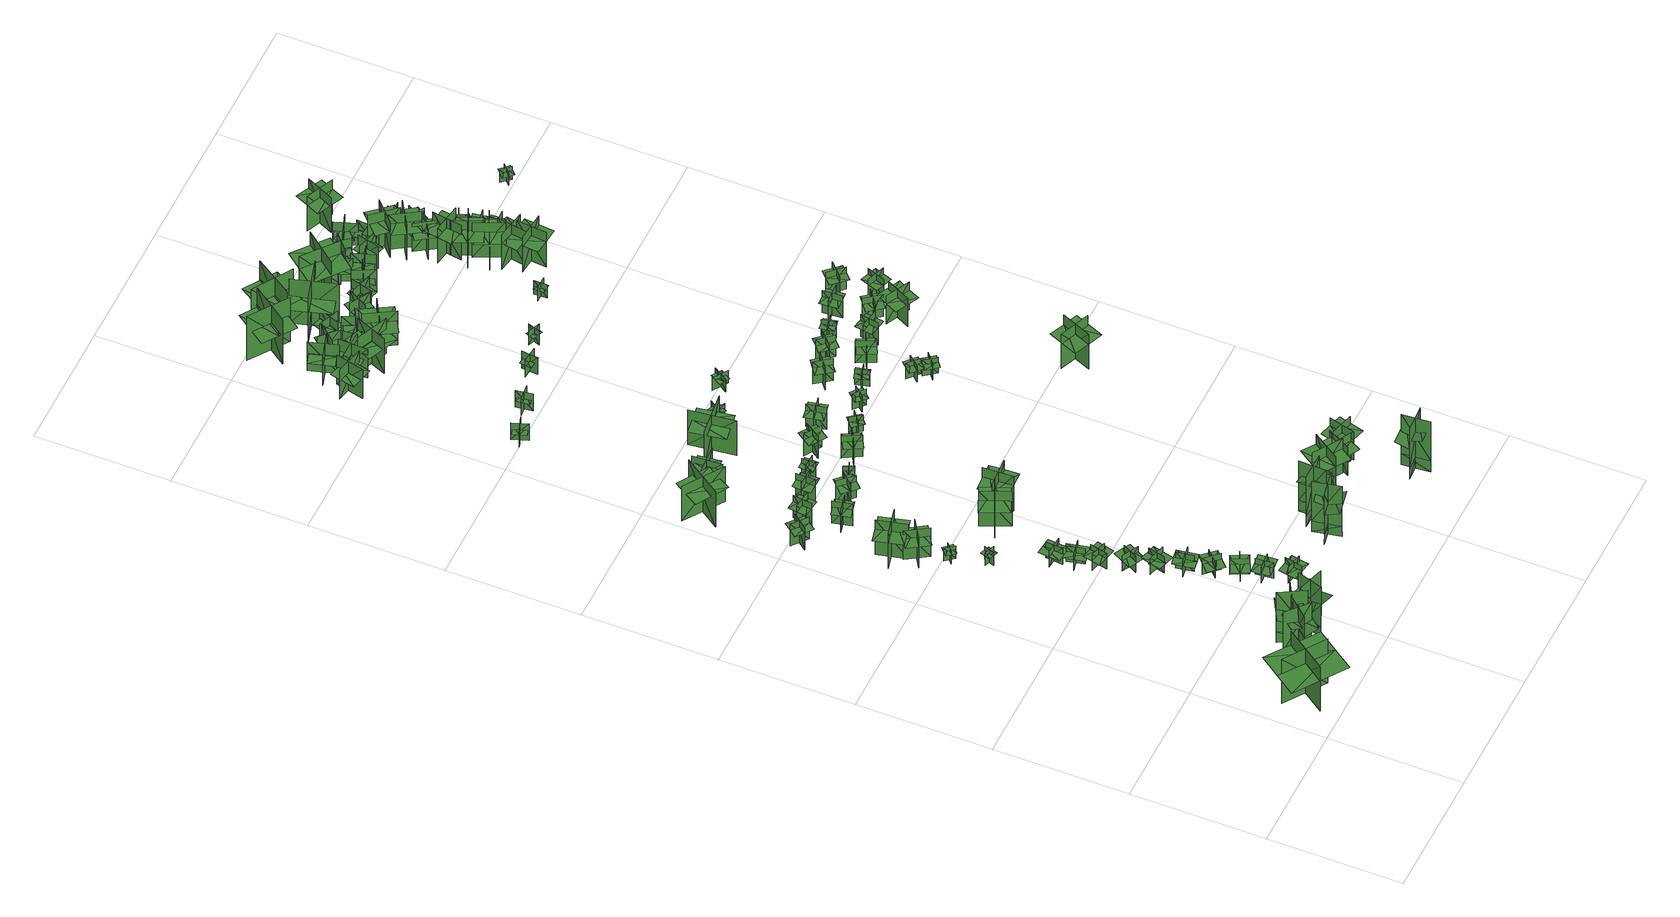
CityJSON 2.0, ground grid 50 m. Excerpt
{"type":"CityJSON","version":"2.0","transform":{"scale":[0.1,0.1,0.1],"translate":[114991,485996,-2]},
"CityObjects":{
"tree1":{"type":"SolitaryVegetationObject","geometry":[{"type":"MultiSurface","lod":"1","boundaries":[[[0,1,2]],[[0,2,3]],[[4,5,6]],[[4,6,7]],[[8,9,10]],[[8,10,11]],[[8,11,12]],[[8,12,13]]]}]},
"tree2":{"type":"SolitaryVegetationObject","geometry":[{"type":"MultiSurface","lod":"1","boundaries":[[[14,15,16]],[[14,16,17]],[[18,19,20]],[[18,20,21]],[[22,23,19]],[[22,19,18]],[[24,25,15]],[[24,15,14]],[[26,27,28]],[[26,28,29]],[[30,31,32]],[[30,32,33]]]}]},
"tree3":{"type":"SolitaryVegetationObject","geometry":[{"type":"MultiSurface","lod":"1","boundaries":[[[34,35,36]],[[34,36,37]],[[38,39,40]],[[38,40,41]],[[42,43,39]],[[42,39,38]],[[44,45,35]],[[44,35,34]],[[46,47,48]],[[46,48,49]],[[50,51,52]],[[50,52,53]]]}]},
"tree4":{"type":"SolitaryVegetationObject","geometry":[{"type":"MultiSurface","lod":"1","boundaries":[[[54,55,56]],[[54,56,57]],[[58,59,60]],[[58,60,61]],[[62,63,59]],[[62,59,58]],[[64,65,55]],[[64,55,54]],[[66,67,68]],[[66,68,69]],[[70,71,72]],[[70,72,73]]]}]},
"tree5":{"type":"SolitaryVegetationObject","geometry":[{"type":"MultiSurface","lod":"1","boundaries":[[[74,75,76]],[[74,76,77]],[[78,79,80]],[[78,80,81]],[[82,83,84]],[[82,84,85]],[[82,85,86]],[[82,86,87]]]}]},
"tree6":{"type":"SolitaryVegetationObject","geometry":[{"type":"MultiSurface","lod":"1","boundaries":[[[88,89,90]],[[88,90,91]],[[92,93,94]],[[92,94,95]],[[96,97,98]],[[96,98,99]],[[96,99,100]],[[96,100,101]]]}]},
"tree7":{"type":"SolitaryVegetationObject","geometry":[{"type":"MultiSurface","lod":"1","boundaries":[[[102,103,104]],[[102,104,105]],[[106,107,108]],[[106,108,109]],[[110,111,112]],[[110,112,113]],[[110,113,114]],[[110,114,115]]]}]},
"tree8":{"type":"SolitaryVegetationObject","geometry":[{"type":"MultiSurface","lod":"1","boundaries":[[[116,117,118]],[[116,118,119]],[[120,121,122]],[[120,122,123]],[[124,125,126]],[[124,126,127]],[[124,127,128]],[[124,128,129]]]}]},
"tree9":{"type":"SolitaryVegetationObject","geometry":[{"type":"MultiSurface","lod":"1","boundaries":[[[130,131,132]],[[130,132,133]],[[134,135,136]],[[134,136,137]],[[138,139,140]],[[138,140,141]],[[138,141,142]],[[138,142,143]]]}]},
"tree10":{"type":"SolitaryVegetationObject","geometry":[{"type":"MultiSurface","lod":"1","boundaries":[[[144,145,146]],[[144,146,147]],[[148,149,150]],[[148,150,151]],[[152,153,154]],[[152,154,155]],[[152,155,156]],[[152,156,157]]]}]},
"tree11":{"type":"SolitaryVegetationObject","geometry":[{"type":"MultiSurface","lod":"1","boundaries":[[[158,159,160]],[[158,160,161]],[[162,163,164]],[[162,164,165]],[[166,167,168]],[[166,168,169]],[[166,169,170]],[[166,170,171]]]}]},
"tree12":{"type":"SolitaryVegetationObject","geometry":[{"type":"MultiSurface","lod":"1","boundaries":[[[172,173,174]],[[172,174,175]],[[176,177,178]],[[176,178,179]],[[180,181,182]],[[180,182,183]],[[180,183,184]],[[180,184,185]]]}]},
"tree13":{"type":"SolitaryVegetationObject","geometry":[{"type":"MultiSurface","lod":"1","boundaries":[[[186,187,188]],[[186,188,189]],[[190,191,192]],[[190,192,193]],[[194,195,196]],[[194,196,197]],[[194,197,198]],[[194,198,199]]]}]},
"tree14":{"type":"SolitaryVegetationObject","geometry":[{"type":"MultiSurface","lod":"1","boundaries":[[[200,201,202]],[[200,202,203]],[[204,205,206]],[[204,206,207]],[[208,209,210]],[[208,210,211]],[[208,211,212]],[[208,212,213]]]}]},
"tree15":{"type":"SolitaryVegetationObject","geometry":[{"type":"MultiSurface","lod":"1","boundaries":[[[214,215,216]],[[214,216,217]],[[218,219,220]],[[218,220,221]],[[222,223,224]],[[222,224,225]],[[222,225,226]],[[222,226,227]]]}]},
"tree16":{"type":"SolitaryVegetationObject","geometry":[{"type":"MultiSurface","lod":"1","boundaries":[[[228,229,230]],[[228,230,231]],[[232,233,234]],[[232,234,235]],[[236,237,238]],[[236,238,239]],[[236,239,240]],[[236,240,241]]]}]},
"tree17":{"type":"SolitaryVegetationObject","geometry":[{"type":"MultiSurface","lod":"1","boundaries":[[[242,243,244]],[[242,244,245]],[[246,247,248]],[[246,248,249]],[[250,251,252]],[[250,252,253]],[[250,253,254]],[[250,254,255]]]}]},
"tree18":{"type":"SolitaryVegetationObject","geometry":[{"type":"MultiSurface","lod":"1","boundaries":[[[256,257,258]],[[256,258,259]],[[260,261,262]],[[260,262,263]],[[264,265,266]],[[264,266,267]],[[264,267,268]],[[264,268,269]]]}]},
"tree19":{"type":"SolitaryVegetationObject","geometry":[{"type":"MultiSurface","lod":"1","boundaries":[[[270,271,272]],[[270,272,273]],[[274,275,276]],[[274,276,277]],[[278,279,280]],[[278,280,281]],[[278,281,282]],[[278,282,283]]]}]},
"tree20":{"type":"SolitaryVegetationObject","geometry":[{"type":"MultiSurface","lod":"1","boundaries":[[[284,285,286]],[[284,286,287]],[[288,289,290]],[[288,290,291]],[[292,293,294]],[[292,294,295]],[[292,295,296]],[[292,296,297]]]}]},
"tree21":{"type":"SolitaryVegetationObject","geometry":[{"type":"MultiSurface","lod":"1","boundaries":[[[298,299,300]],[[298,300,301]],[[302,303,304]],[[302,304,305]],[[306,307,308]],[[306,308,309]],[[306,309,310]],[[306,310,311]]]}]},
"tree22":{"type":"SolitaryVegetationObject","geometry":[{"type":"MultiSurface","lod":"1","boundaries":[[[312,313,314]],[[312,314,315]],[[316,317,318]],[[316,318,319]],[[320,321,322]],[[320,322,323]],[[320,323,324]],[[320,324,325]]]}]},
"tree23":{"type":"SolitaryVegetationObject","geometry":[{"type":"MultiSurface","lod":"1","boundaries":[[[326,327,328]],[[326,328,329]],[[330,331,332]],[[330,332,333]],[[334,335,336]],[[334,336,337]],[[334,337,338]],[[334,338,339]]]}]},
"tree24":{"type":"SolitaryVegetationObject","geometry":[{"type":"MultiSurface","lod":"1","boundaries":[[[340,341,342]],[[340,342,343]],[[344,345,346]],[[344,346,347]],[[348,349,350]],[[348,350,351]],[[348,351,352]],[[348,352,353]]]}]},
"tree25":{"type":"SolitaryVegetationObject","geometry":[{"type":"MultiSurface","lod":"1","boundaries":[[[354,355,356]],[[354,356,357]],[[358,359,360]],[[358,360,361]],[[362,363,364]],[[362,364,365]],[[362,365,366]],[[362,366,367]]]}]},
"tree26":{"type":"SolitaryVegetationObject","geometry":[{"type":"MultiSurface","lod":"1","boundaries":[[[368,369,370]],[[368,370,371]],[[372,373,374]],[[372,374,375]],[[376,377,378]],[[376,378,379]],[[376,379,380]],[[376,380,381]]]}]},
"tree27":{"type":"SolitaryVegetationObject","geometry":[{"type":"MultiSurface","lod":"1","boundaries":[[[382,383,384]],[[382,384,385]],[[386,387,388]],[[386,388,389]],[[390,391,392]],[[390,392,393]],[[390,393,394]],[[390,394,395]]]}]},
"tree28":{"type":"SolitaryVegetationObject","geometry":[{"type":"MultiSurface","lod":"1","boundaries":[[[396,397,398]],[[396,398,399]],[[400,401,402]],[[400,402,403]],[[404,405,401]],[[404,401,400]],[[406,407,397]],[[406,397,396]],[[408,409,410]],[[408,410,411]],[[412,413,414]],[[412,414,415]]]}]},
"tree29":{"type":"SolitaryVegetationObject","geometry":[{"type":"MultiSurface","lod":"1","boundaries":[[[416,417,418]],[[416,418,419]],[[420,421,422]],[[420,422,423]],[[424,425,426]],[[424,426,427]],[[424,427,428]],[[424,428,429]]]}]},
"tree30":{"type":"SolitaryVegetationObject","geometry":[{"type":"MultiSurface","lod":"1","boundaries":[[[430,431,432]],[[430,432,433]],[[434,435,436]],[[434,436,437]],[[438,439,440]],[[438,440,441]],[[438,441,442]],[[438,442,443]]]}]},
"tree31":{"type":"SolitaryVegetationObject","geometry":[{"type":"MultiSurface","lod":"1","boundaries":[[[444,445,446]],[[444,446,447]],[[448,449,450]],[[448,450,451]],[[452,453,449]],[[452,449,448]],[[454,455,445]],[[454,445,444]],[[456,457,458]],[[456,458,459]],[[460,461,462]],[[460,462,463]]]}]},
"tree32":{"type":"SolitaryVegetationObject","geometry":[{"type":"MultiSurface","lod":"1","boundaries":[[[464,465,466]],[[464,466,467]],[[468,469,470]],[[468,470,471]],[[472,473,474]],[[472,474,475]],[[472,475,476]],[[472,476,477]]]}]},
"tree33":{"type":"SolitaryVegetationObject","geometry":[{"type":"MultiSurface","lod":"1","boundaries":[[[478,479,480]],[[478,480,481]],[[482,483,484]],[[482,484,485]],[[486,487,488]],[[486,488,489]],[[486,489,490]],[[486,490,491]]]}]},
"tree34":{"type":"SolitaryVegetationObject","geometry":[{"type":"MultiSurface","lod":"1","boundaries":[[[492,493,494]],[[492,494,495]],[[496,497,498]],[[496,498,499]],[[500,501,502]],[[500,502,503]],[[500,503,504]],[[500,504,505]]]}]},
"tree35":{"type":"SolitaryVegetationObject","geometry":[{"type":"MultiSurface","lod":"1","boundaries":[[[506,507,508]],[[506,508,509]],[[510,511,512]],[[510,512,513]],[[514,515,516]],[[514,516,517]],[[514,517,518]],[[514,518,519]]]}]},
"tree36":{"type":"SolitaryVegetationObject","geometry":[{"type":"MultiSurface","lod":"1","boundaries":[[[520,521,522]],[[520,522,523]],[[524,525,526]],[[524,526,527]],[[528,529,530]],[[528,530,531]],[[528,531,532]],[[528,532,533]]]}]},
"tree37":{"type":"SolitaryVegetationObject","geometry":[{"type":"MultiSurface","lod":"1","boundaries":[[[534,535,536]],[[534,536,537]],[[538,539,540]],[[538,540,541]],[[542,543,544]],[[542,544,545]],[[542,546,547]],[[542,547,543]]]}]},
"tree38":{"type":"SolitaryVegetationObject","geometry":[{"type":"MultiSurface","lod":"1","boundaries":[[[548,549,550]],[[548,550,551]],[[552,553,554]],[[552,554,555]],[[556,557,558]],[[556,558,559]],[[556,559,560]],[[556,560,561]]]}]},
"tree39":{"type":"SolitaryVegetationObject","geometry":[{"type":"MultiSurface","lod":"1","boundaries":[[[562,563,564]],[[562,564,565]],[[566,567,568]],[[566,568,569]],[[570,571,572]],[[570,572,573]],[[570,573,574]],[[570,574,575]]]}]},
"tree40":{"type":"SolitaryVegetationObject","geometry":[{"type":"MultiSurface","lod":"1","boundaries":[[[576,577,578]],[[576,578,579]],[[580,581,582]],[[580,582,583]],[[584,585,586]],[[584,586,587]],[[584,587,588]],[[584,588,589]]]}]},
"tree41":{"type":"SolitaryVegetationObject","geometry":[{"type":"MultiSurface","lod":"1","boundaries":[[[590,591,592]],[[590,592,593]],[[594,595,596]],[[594,596,597]],[[598,599,600]],[[598,600,601]],[[598,601,602]],[[598,602,603]]]}]},
"tree42":{"type":"SolitaryVegetationObject","geometry":[{"type":"MultiSurface","lod":"1","boundaries":[[[604,605,606]],[[604,606,607]],[[608,609,610]],[[608,610,611]],[[612,613,614]],[[612,614,615]],[[612,615,616]],[[612,616,617]]]}]},
"tree43":{"type":"SolitaryVegetationObject","geometry":[{"type":"MultiSurface","lod":"1","boundaries":[[[618,619,620]],[[618,620,621]],[[622,623,624]],[[622,624,625]],[[626,627,628]],[[626,628,629]],[[626,630,631]],[[626,631,627]]]}]},
"tree44":{"type":"SolitaryVegetationObject","geometry":[{"type":"MultiSurface","lod":"1","boundaries":[[[632,633,634]],[[632,634,635]],[[636,637,638]],[[636,638,639]],[[640,641,642]],[[640,642,643]],[[640,644,645]],[[640,645,641]]]}]},
"tree45":{"type":"SolitaryVegetationObject","geometry":[{"type":"MultiSurface","lod":"1","boundaries":[[[646,647,648]],[[646,648,649]],[[650,651,652]],[[650,652,653]],[[654,655,651]],[[654,651,650]],[[656,657,647]],[[656,647,646]],[[658,659,660]],[[658,660,661]],[[662,663,664]],[[662,664,665]]]}]},
"tree46":{"type":"SolitaryVegetationObject","geometry":[{"type":"MultiSurface","lod":"1","boundaries":[[[666,667,668]],[[666,668,669]],[[670,671,672]],[[670,672,673]],[[674,675,676]],[[674,676,677]],[[674,675,678]],[[674,678,679]]]}]},
"tree47":{"type":"SolitaryVegetationObject","geometry":[{"type":"MultiSurface","lod":"1","boundaries":[[[680,681,682]],[[680,682,683]],[[684,685,686]],[[684,686,687]],[[688,689,690]],[[688,690,691]],[[688,691,692]],[[688,692,693]]]}]},
"tree48":{"type":"SolitaryVegetationObject","geometry":[{"type":"MultiSurface","lod":"1","boundaries":[[[694,695,696]],[[694,696,697]],[[698,699,700]],[[698,700,701]],[[702,703,704]],[[702,704,705]],[[702,705,706]],[[702,706,707]]]}]},
"tree49":{"type":"SolitaryVegetationObject","geometry":[{"type":"MultiSurface","lod":"1","boundaries":[[[708,709,710]],[[708,710,711]],[[712,713,714]],[[712,714,715]],[[716,717,718]],[[716,718,719]],[[716,720,721]],[[716,721,717]]]}]},
"tree50":{"type":"SolitaryVegetationObject","geometry":[{"type":"MultiSurface","lod":"1","boundaries":[[[722,723,724]],[[722,724,725]],[[726,727,728]],[[726,728,729]],[[730,731,732]],[[730,732,733]],[[730,734,735]],[[730,735,731]]]}]},
"tree51":{"type":"SolitaryVegetationObject","geometry":[{"type":"MultiSurface","lod":"1","boundaries":[[[736,737,738]],[[736,738,739]],[[740,741,742]],[[740,742,743]],[[744,745,746]],[[744,746,747]],[[744,748,749]],[[744,749,745]]]}]},
"tree52":{"type":"SolitaryVegetationObject","geometry":[{"type":"MultiSurface","lod":"1","boundaries":[[[750,751,752]],[[750,752,753]],[[754,755,756]],[[754,756,757]],[[758,759,760]],[[758,760,761]],[[758,761,762]],[[758,762,763]]]}]},
"tree53":{"type":"SolitaryVegetationObject","geometry":[{"type":"MultiSurface","lod":"1","boundaries":[[[764,765,766]],[[764,766,767]],[[768,769,770]],[[768,770,771]],[[772,773,774]],[[772,774,775]],[[772,775,776]],[[772,776,777]]]}]},
"tree54":{"type":"SolitaryVegetationObject","geometry":[{"type":"MultiSurface","lod":"1","boundaries":[[[778,779,780]],[[778,780,781]],[[782,783,784]],[[782,784,785]],[[786,787,788]],[[786,788,789]],[[786,789,790]],[[786,790,791]]]}]},
"tree55":{"type":"SolitaryVegetationObject","geometry":[{"type":"MultiSurface","lod":"1","boundaries":[[[792,793,794]],[[792,794,795]],[[796,797,798]],[[796,798,799]],[[800,801,802]],[[800,802,803]],[[800,804,805]],[[800,805,801]]]}]},
"tree56":{"type":"SolitaryVegetationObject","geometry":[{"type":"MultiSurface","lod":"1","boundaries":[[[806,807,808]],[[806,808,809]],[[810,811,812]],[[810,812,813]],[[814,815,816]],[[814,816,817]],[[814,818,819]],[[814,819,815]]]}]},
"tree57":{"type":"SolitaryVegetationObject","geometry":[{"type":"MultiSurface","lod":"1","boundaries":[[[820,821,822]],[[820,822,823]],[[824,825,826]],[[824,826,827]],[[828,829,830]],[[828,830,831]],[[828,831,832]],[[828,832,833]]]}]},
"tree58":{"type":"SolitaryVegetationObject","geometry":[{"type":"MultiSurface","lod":"1","boundaries":[[[834,835,836]],[[834,836,837]],[[838,839,840]],[[838,840,841]],[[842,843,844]],[[842,844,845]],[[842,845,846]],[[842,846,847]]]}]},
"tree59":{"type":"SolitaryVegetationObject","geometry":[{"type":"MultiSurface","lod":"1","boundaries":[[[848,849,850]],[[848,850,851]],[[852,853,854]],[[852,854,855]],[[856,857,858]],[[856,858,859]],[[856,860,861]],[[856,861,857]]]}]},
"tree60":{"type":"SolitaryVegetationObject","geometry":[{"type":"MultiSurface","lod":"1","boundaries":[[[862,863,864]],[[862,864,865]],[[866,867,868]],[[866,868,869]],[[870,871,872]],[[870,872,873]],[[870,874,875]],[[870,875,871]]]}]},
"tree61":{"type":"SolitaryVegetationObject","geometry":[{"type":"MultiSurface","lod":"1","boundaries":[[[876,877,878]],[[876,878,879]],[[880,881,882]],[[880,882,883]],[[884,885,886]],[[884,886,887]],[[884,887,888]],[[884,888,889]]]}]},
"tree62":{"type":"SolitaryVegetationObject","geometry":[{"type":"MultiSurface","lod":"1","boundaries":[[[890,891,892]],[[890,892,893]],[[894,895,896]],[[894,896,897]],[[898,899,900]],[[898,900,901]],[[898,901,902]],[[898,902,903]]]}]},
"tree63":{"type":"SolitaryVegetationObject","geometry":[{"type":"MultiSurface","lod":"1","boundaries":[[[904,905,906]],[[904,906,907]],[[908,909,910]],[[908,910,911]],[[912,913,914]],[[912,914,915]],[[912,915,916]],[[912,916,917]]]}]},
"tree64":{"type":"SolitaryVegetationObject","geometry":[{"type":"MultiSurface","lod":"1","boundaries":[[[918,919,920]],[[918,920,921]],[[922,923,924]],[[922,924,925]],[[926,927,928]],[[926,928,929]],[[926,930,931]],[[926,931,927]]]}]},
"tree65":{"type":"SolitaryVegetationObject","geometry":[{"type":"MultiSurface","lod":"1","boundaries":[[[932,933,934]],[[932,934,935]],[[936,937,938]],[[936,938,939]],[[940,941,942]],[[940,942,943]],[[940,943,944]],[[940,944,945]]]}]},
"tree66":{"type":"SolitaryVegetationObject","geometry":[{"type":"MultiSurface","lod":"1","boundaries":[[[946,947,948]],[[946,948,949]],[[950,951,952]],[[950,952,953]],[[954,955,956]],[[954,956,957]],[[954,957,958]],[[954,958,959]]]}]},
"tree67":{"type":"SolitaryVegetationObject","geometry":[{"type":"MultiSurface","lod":"1","boundaries":[[[960,961,962]],[[960,962,963]],[[964,965,966]],[[964,966,967]],[[968,969,970]],[[968,970,971]],[[968,972,973]],[[968,973,969]]]}]},
"tree68":{"type":"SolitaryVegetationObject","geometry":[{"type":"MultiSurface","lod":"1","boundaries":[[[974,975,976]],[[974,976,977]],[[978,979,980]],[[978,980,981]],[[982,983,984]],[[982,984,985]],[[982,985,986]],[[982,986,987]]]}]},
"tree69":{"type":"SolitaryVegetationObject","geometry":[{"type":"MultiSurface","lod":"1","boundaries":[[[988,989,990]],[[988,990,991]],[[992,993,994]],[[992,994,995]],[[996,997,998]],[[996,998,999]],[[996,999,1000]],[[996,1000,1001]]]}]},
"tree70":{"type":"SolitaryVegetationObject","geometry":[{"type":"MultiSurface","lod":"1","boundaries":[[[1002,1003,1004]],[[1002,1004,1005]],[[1006,1007,1008]],[[1006,1008,1009]],[[1010,1011,1012]],[[1010,1012,1013]],[[1010,1013,1014]],[[1010,1014,1015]]]}]},
"tree71":{"type":"SolitaryVegetationObject","geometry":[{"type":"MultiSurface","lod":"1","boundaries":[[[1016,1017,1018]],[[1016,1018,1019]],[[1020,1021,1022]],[[1020,1022,1023]],[[1024,1025,1026]],[[1024,1026,1027]],[[1024,1027,1028]],[[1024,1028,1029]]]}]},
"tree72":{"type":"SolitaryVegetationObject","geometry":[{"type":"MultiSurface","lod":"1","boundaries":[[[1030,1031,1032]],[[1030,1032,1033]],[[1034,1035,1036]],[[1034,1036,1037]],[[1038,1039,1040]],[[1038,1040,1041]],[[1038,1042,1043]],[[1038,1043,1039]]]}]},
"tree73":{"type":"SolitaryVegetationObject","geometry":[{"type":"MultiSurface","lod":"1","boundaries":[[[1044,1045,1046]],[[1044,1046,1047]],[[1048,1049,1050]],[[1048,1050,1051]],[[1052,1053,1054]],[[1052,1054,1055]],[[1052,1056,1057]],[[1052,1057,1053]]]}]},
"tree74":{"type":"SolitaryVegetationObject","geometry":[{"type":"MultiSurface","lod":"1","boundaries":[[[1058,1059,1060]],[[1058,1060,1061]],[[1062,1063,1064]],[[1062,1064,1065]],[[1066,1067,1068]],[[1066,1068,1069]],[[1066,1069,1070]],[[1066,1070,1071]]]}]},
"tree75":{"type":"SolitaryVegetationObject","geometry":[{"type":"MultiSurface","lod":"1","boundaries":[[[1072,1073,1074]],[[1072,1074,1075]],[[1076,1077,1078]],[[1076,1078,1079]],[[1080,1081,1082]],[[1080,1082,1083]],[[1080,1084,1085]],[[1080,1085,1081]]]}]},
"tree76":{"type":"SolitaryVegetationObject","geometry":[{"type":"MultiSurface","lod":"1","boundaries":[[[1086,1087,1088]],[[1086,1088,1089]],[[1090,1091,1092]],[[1090,1092,1093]],[[1094,1095,1096]],[[1094,1096,1097]],[[1094,1097,1098]],[[1094,1098,1099]]]}]},
"tree77":{"type":"SolitaryVegetationObject","geometry":[{"type":"MultiSurface","lod":"1","boundaries":[[[1100,1101,1102]],[[1100,1102,1103]],[[1104,1105,1106]],[[1104,1106,1107]],[[1108,1109,1110]],[[1108,1110,1111]],[[1108,1111,1112]],[[1108,1112,1113]]]}]},
"tree78":{"type":"SolitaryVegetationObject","geometry":[{"type":"MultiSurface","lod":"1","boundaries":[[[1114,1115,1116]],[[1114,1116,1117]],[[1118,1119,1120]],[[1118,1120,1121]],[[1122,1123,1124]],[[1122,1124,1125]],[[1122,1125,1126]],[[1122,1126,1127]]]}]},
"tree79":{"type":"SolitaryVegetationObject","geometry":[{"type":"MultiSurface","lod":"1","boundaries":[[[1128,1129,1130]],[[1128,1130,1131]],[[1132,1133,1134]],[[1132,1134,1135]],[[1136,1137,1138]],[[1136,1138,1139]],[[1136,1140,1141]],[[1136,1141,1137]]]}]},
"tree80":{"type":"SolitaryVegetationObject","geometry":[{"type":"MultiSurface","lod":"1","boundaries":[[[1142,1143,1144]],[[1142,1144,1145]],[[1146,1147,1148]],[[1146,1148,1149]],[[1150,1151,1152]],[[1150,1152,1153]],[[1150,1154,1155]],[[1150,1155,1151]]]}]},
"tree81":{"type":"SolitaryVegetationObject","geometry":[{"type":"MultiSurface","lod":"1","boundaries":[[[1156,1157,1158]],[[1156,1158,1159]],[[1160,1161,1162]],[[1160,1162,1163]],[[1164,1165,1166]],[[1164,1166,1167]],[[1164,1167,1168]],[[1164,1168,1169]]]}]},
"tree82":{"type":"SolitaryVegetationObject","geometry":[{"type":"MultiSurface","lod":"1","boundaries":[[[1170,1171,1172]],[[1170,1172,1173]],[[1174,1175,1176]],[[1174,1176,1177]],[[1178,1179,1180]],[[1178,1180,1181]],[[1178,1181,1182]],[[1178,1182,1183]]]}]},
"tree83":{"type":"SolitaryVegetationObject","geometry":[{"type":"MultiSurface","lod":"1","boundaries":[[[1184,1185,1186]],[[1184,1186,1187]],[[1188,1189,1190]],[[1188,1190,1191]],[[1192,1193,1194]],[[1192,1194,1195]],[[1192,1196,1197]],[[1192,1197,1193]]]}]},
"tree84":{"type":"SolitaryVegetationObject","geometry":[{"type":"MultiSurface","lod":"1","boundaries":[[[1198,1199,1200]],[[1198,1200,1201]],[[1202,1203,1204]],[[1202,1204,1205]],[[1206,1207,1208]],[[1206,1208,1209]],[[1206,1210,1211]],[[1206,1211,1207]]]}]},
"tree85":{"type":"SolitaryVegetationObject","geometry":[{"type":"MultiSurface","lod":"1","boundaries":[[[1212,1213,1214]],[[1212,1214,1215]],[[1216,1217,1218]],[[1216,1218,1219]],[[1220,1221,1222]],[[1220,1222,1223]],[[1220,1223,1224]],[[1220,1224,1225]]]}]},
"tree86":{"type":"SolitaryVegetationObject","geometry":[{"type":"MultiSurface","lod":"1","boundaries":[[[1226,1227,1228]],[[1226,1228,1229]],[[1230,1231,1232]],[[1230,1232,1233]],[[1234,1235,1236]],[[1234,1236,1237]],[[1234,1237,1238]],[[1234,1238,1239]]]}]},
"tree87":{"type":"SolitaryVegetationObject","geometry":[{"type":"MultiSurface","lod":"1","boundaries":[[[1240,1241,1242]],[[1240,1242,1243]],[[1244,1245,1246]],[[1244,1246,1247]],[[1248,1249,1250]],[[1248,1250,1251]],[[1248,1251,1252]],[[1248,1252,1253]]]}]},
"tree88":{"type":"SolitaryVegetationObject","geometry":[{"type":"MultiSurface","lod":"1","boundaries":[[[1254,1255,1256]],[[1254,1256,1257]],[[1258,1259,1260]],[[1258,1260,1261]],[[1262,1263,1264]],[[1262,1264,1265]],[[1262,1265,1266]],[[1262,1266,1267]]]}]},
"tree89":{"type":"SolitaryVegetationObject","geometry":[{"type":"MultiSurface","lod":"1","boundaries":[[[1268,1269,1270]],[[1268,1270,1271]],[[1272,1273,1274]],[[1272,1274,1275]],[[1276,1277,1278]],[[1276,1278,1279]],[[1276,1279,1280]],[[1276,1280,1281]]]}]},
"tree90":{"type":"SolitaryVegetationObject","geometry":[{"type":"MultiSurface","lod":"1","boundaries":[[[1282,1283,1284]],[[1282,1284,1285]],[[1286,1287,1288]],[[1286,1288,1289]],[[1290,1291,1292]],[[1290,1292,1293]],[[1290,1293,1294]],[[1290,1294,1295]]]}]},
"tree91":{"type":"SolitaryVegetationObject","geometry":[{"type":"MultiSurface","lod":"1","boundaries":[[[1296,1297,1298]],[[1296,1298,1299]],[[1300,1301,1302]],[[1300,1302,1303]],[[1304,1305,1306]],[[1304,1306,1307]],[[1304,1307,1308]],[[1304,1308,1309]]]}]},
"tree92":{"type":"SolitaryVegetationObject","geometry":[{"type":"MultiSurface","lod":"1","boundaries":[[[1310,1311,1312]],[[1310,1312,1313]],[[1314,1315,1316]],[[1314,1316,1317]],[[1318,1319,1320]],[[1318,1320,1321]],[[1318,1321,1322]],[[1318,1322,1323]]]}]},
"tree93":{"type":"SolitaryVegetationObject","geometry":[{"type":"MultiSurface","lod":"1","boundaries":[[[1324,1325,1326]],[[1324,1326,1327]],[[1328,1329,1330]],[[1328,1330,1331]],[[1332,1333,1334]],[[1332,1334,1335]],[[1332,1335,1336]],[[1332,1336,1337]]]}]},
"tree94":{"type":"SolitaryVegetationObject","geometry":[{"type":"MultiSurface","lod":"1","boundaries":[[[1338,1339,1340]],[[1338,1340,1341]],[[1342,1343,1344]],[[1342,1344,1345]],[[1346,1347,1348]],[[1346,1348,1349]],[[1346,1349,1350]],[[1346,1350,1351]]]}]},
"tree95":{"type":"SolitaryVegetationObject","geometry":[{"type":"MultiSurface","lod":"1","boundaries":[[[1352,1353,1354]],[[1352,1354,1355]],[[1356,1357,1358]],[[1356,1358,1359]],[[1360,1361,1362]],[[1360,1362,1363]],[[1360,1363,1364]],[[1360,1364,1365]]]}]},
"tree96":{"type":"SolitaryVegetationObject","geometry":[{"type":"MultiSurface","lod":"1","boundaries":[[[1366,1367,1368]],[[1366,1368,1369]],[[1370,1371,1372]],[[1370,1372,1373]],[[1374,1375,1376]],[[1374,1376,1377]],[[1374,1377,1378]],[[1374,1378,1379]]]}]},
"tree97":{"type":"SolitaryVegetationObject","geometry":[{"type":"MultiSurface","lod":"1","boundaries":[[[1380,1381,1382]],[[1380,1382,1383]],[[1384,1385,1386]],[[1384,1386,1387]],[[1388,1389,1390]],[[1388,1390,1391]],[[1388,1391,1392]],[[1388,1392,1393]]]}]},
"tree98":{"type":"SolitaryVegetationObject","geometry":[{"type":"MultiSurface","lod":"1","boundaries":[[[1394,1395,1396]],[[1394,1396,1397]],[[1398,1399,1400]],[[1398,1400,1401]],[[1402,1403,1404]],[[1402,1404,1405]],[[1402,1405,1406]],[[1402,1406,1407]]]}]},
"tree99":{"type":"SolitaryVegetationObject","geometry":[{"type":"MultiSurface","lod":"1","boundaries":[[[1408,1409,1410]],[[1408,1410,1411]],[[1412,1413,1414]],[[1412,1414,1415]],[[1416,1417,1418]],[[1416,1418,1419]],[[1416,1419,1420]],[[1416,1420,1421]]]}]},
"tree100":{"type":"SolitaryVegetationObject","geometry":[{"type":"MultiSurface","lod":"1","boundaries":[[[1422,1423,1424]],[[1422,1424,1425]],[[1426,1427,1428]],[[1426,1428,1429]],[[1430,1431,1432]],[[1430,1432,1433]],[[1430,1433,1434]],[[1430,1434,1435]]]}]},
"tree101":{"type":"SolitaryVegetationObject","geometry":[{"type":"MultiSurface","lod":"1","boundaries":[[[1436,1437,1438]],[[1436,1438,1439]],[[1440,1441,1442]],[[1440,1442,1443]],[[1444,1445,1446]],[[1444,1446,1447]],[[1444,1447,1448]],[[1444,1448,1449]]]}]}
},
"vertices":[
[209,223,12],[209,223,229],[101,70,229],[101,70,12],[228,98,12],[228,98,229],[81,202,229],[81,202,12],[251,82,159],[305,159,159],[121,288,159],[67,211,159],[13,134,159],[197,5,159],
[330,276,65],[261,198,65],[260,199,260],[328,277,260],[251,271,65],[329,203,65],[330,203,260],[252,272,260],[252,272,14],[330,203,14],[328,277,14],[260,199,14],[329,276,160],[260,199,160],[300,164,179],[368,241,179],[270,209,191],[321,268,191],[291,294,201],[240,235,201],
[301,260,65],[391,311,65],[392,310,259],[302,259,259],[376,239,65],[325,329,65],[325,329,259],[376,238,259],[376,238,13],[325,329,13],[302,259,13],[392,310,13],[302,259,160],[392,310,160],[366,356,179],[276,305,179],[379,303,190],[312,264,190],[332,230,201],[399,269,201],
[472,231,66],[373,262,66],[373,264,261],[472,233,261],[436,301,67],[405,202,67],[406,202,261],[437,300,261],[437,300,15],[406,202,15],[472,233,15],[373,264,15],[472,232,161],[373,263,161],[357,213,180],[456,182,180],[387,259,192],[461,236,192],[473,274,203],[398,297,203],
[178,1608,8],[151,1717,8],[151,1717,178],[178,1608,178],[220,1678,8],[111,1651,8],[111,1651,178],[220,1678,178],[220,1678,134],[207,1731,134],[98,1704,134],[111,1651,134],[124,1599,134],[233,1625,134],
[215,1542,11],[166,1620,11],[166,1620,151],[215,1542,151],[230,1608,11],[152,1559,11],[152,1559,151],[230,1608,151],[230,1608,114],[206,1645,114],[128,1596,114],[152,1559,114],[175,1521,114],[253,1570,114],
[239,1462,13],[212,1493,13],[212,1493,75],[239,1462,75],[241,1492,13],[210,1465,13],[210,1465,75],[241,1492,75],[241,1492,59],[227,1507,59],[197,1479,59],[210,1465,59],[223,1450,59],[254,1478,59],
[289,1346,12],[250,1359,12],[250,1359,74],[289,1346,74],[276,1373,12],[262,1334,12],[262,1334,74],[276,1373,74],[276,1373,58],[257,1379,58],[244,1341,58],[262,1334,58],[281,1328,58],[294,1366,58],
[72,1939,11],[116,1995,11],[116,1995,119],[72,1939,119],[124,1945,11],[68,1990,11],[68,1990,119],[124,1945,119],[124,1945,91],[145,1972,91],[89,2017,91],[68,1990,91],[46,1963,91],[102,1918,91],
[413,1094,15],[413,1094,92],[348,1079,92],[348,1079,15],[389,1056,15],[389,1056,92],[374,1119,92],[374,1119,15],[391,1046,67],[423,1054,67],[405,1132,67],[373,1124,67],[340,1117,67],[358,1039,67],
[328,1160,16],[328,1160,93],[394,1154,93],[394,1154,16],[363,1188,16],[363,1188,93],[357,1124,93],[357,1124,16],[364,1198,68],[330,1201,68],[323,1121,68],[357,1118,68],[390,1115,68],[397,1195,68],
[413,1046,16],[413,1046,93],[397,981,93],[397,981,16],[436,1007,16],[436,1007,93],[373,1022,93],[373,1022,16],[445,1005,68],[453,1038,68],[375,1056,68],[367,1024,68],[359,991,68],[437,973,68],
[411,930,14],[411,930,92],[470,898,92],[470,898,14],[455,942,14],[455,942,92],[424,886,92],[424,886,14],[460,951,67],[430,967,67],[392,897,67],[421,881,67],[451,865,67],[489,935,67],
[500,821,15],[500,821,93],[435,839,93],[435,839,15],[460,799,15],[460,799,93],[477,862,93],[477,862,15],[457,790,68],[490,781,68],[511,859,68],[478,867,68],[446,876,68],[425,799,68],
[533,746,15],[533,746,93],[468,735,93],[468,735,15],[507,710,15],[507,710,93],[496,773,93],[496,773,15],[508,700,67],[541,706,67],[528,785,67],[495,779,67],[462,773,67],[476,694,67],
[551,631,16],[551,631,93],[505,679,93],[505,679,16],[506,633,16],[506,633,93],[552,677,93],[552,677,16],[498,626,68],[521,602,68],[580,657,68],[557,681,68],[534,705,68],[475,650,68],
[571,536,14],[571,536,92],[542,596,92],[542,596,14],[529,551,14],[529,551,92],[587,579,92],[587,579,14],[520,547,67],[534,517,67],[606,552,67],[592,582,67],[577,612,67],[505,577,67],
[579,520,14],[579,520,91],[586,454,91],[586,454,14],[614,491,14],[614,491,91],[550,484,91],[550,484,14],[624,492,66],[620,526,66],[540,517,66],[544,484,66],[548,450,66],[627,459,66],
[610,363,16],[610,363,93],[621,429,93],[621,429,16],[585,401,16],[585,401,93],[648,389,93],[648,389,16],[575,402,68],[569,369,68],[648,355,68],[654,388,68],[660,421,68],[581,435,68],
[218,1905,14],[234,1835,14],[234,1835,122],[218,1905,122],[191,1860,14],[261,1876,14],[261,1876,122],[191,1860,122],[191,1860,94],[198,1827,94],[268,1843,94],[261,1876,94],[253,1910,94],[183,1894,94],
[182,1962,12],[190,2033,12],[190,2033,120],[182,1962,120],[223,1994,12],[151,2003,12],[151,2003,120],[223,1994,120],[223,1994,92],[227,2028,92],[156,2037,92],[151,2003,92],[147,1969,92],[218,1960,92],
[24,2366,12],[165,2270,12],[165,2270,183],[24,2366,183],[46,2253,12],[46,2253,183],[142,2394,183],[142,2394,12],[36,2357,138],[6,2308,138],[120,2238,138],[150,2287,138],[179,2335,138],[66,2405,138],
[449,1348,14],[404,1451,14],[404,1451,184],[449,1348,184],[479,1425,14],[376,1380,14],[376,1380,184],[479,1425,184],[479,1425,140],[457,1474,140],[354,1430,140],[376,1380,140],[397,1330,140],[500,1375,140],
[284,2066,13],[284,1994,13],[284,1994,122],[284,2066,122],[247,2029,13],[319,2028,13],[319,2028,122],[247,2029,122],[247,2029,93],[247,1994,93],[319,1994,93],[319,2028,93],[319,2063,93],[248,2063,93],
[307,1929,14],[357,1878,14],[357,1878,122],[307,1929,122],[307,1876,14],[358,1927,14],[358,1927,122],[307,1876,122],[307,1876,94],[331,1852,94],[382,1903,94],[358,1927,94],[333,1951,94],[282,1901,94],
[212,2413,16],[219,2304,16],[219,2304,125],[212,2413,125],[164,2358,16],[164,2358,125],[273,2365,125],[273,2365,16],[212,2403,96],[176,2400,96],[185,2315,96],[221,2319,96],[257,2323,96],[248,2407,96],
[510,1486,12],[516,1373,12],[516,1373,182],[510,1486,182],[455,1424,12],[568,1430,12],[568,1430,182],[455,1424,182],[455,1424,138],[458,1370,138],[571,1376,138],[568,1430,138],[565,1485,138],[452,1478,138],
[895,381,67],[794,361,67],[793,363,261],[895,382,261],[831,425,67],[850,323,67],[851,323,261],[831,425,261],[831,425,15],[851,323,15],[895,382,15],[793,363,15],[895,382,162],[793,362,162],[804,310,180],[905,330,180],[807,365,192],[883,380,192],[876,419,203],[800,403,203],
[404,2059,15],[353,2060,15],[353,2060,93],[404,2059,93],[378,2086,15],[378,2035,15],[378,2035,93],[378,2086,93],[378,2086,72],[354,2086,72],[353,2035,72],[378,2035,72],[402,2034,72],[403,2086,72],
[412,1951,14],[428,1914,14],[428,1914,76],[412,1951,76],[401,1924,14],[439,1940,14],[439,1940,76],[401,1924,76],[401,1924,60],[409,1905,60],[447,1922,60],[439,1940,60],[431,1958,60],[393,1942,60],
[901,503,66],[898,400,66],[896,400,261],[899,503,261],[844,450,66],[947,447,66],[947,448,261],[844,450,261],[844,450,15],[947,448,15],[899,503,15],[896,400,15],[899,503,161],[897,400,161],[950,398,180],[952,502,180],[897,414,192],[899,492,192],[859,492,202],[858,415,202],
[130,3038,13],[151,2980,13],[151,2980,94],[130,3038,94],[111,2998,13],[169,3019,13],[169,3019,94],[111,2998,94],[118,3000,64],[126,2976,64],[167,2991,64],[159,3015,64],[150,3039,64],[109,3024,64],
[348,2488,14],[369,2318,14],[369,2318,185],[348,2488,185],[278,2397,14],[278,2397,185],[447,2417,185],[447,2417,14],[350,2473,140],[294,2464,140],[315,2332,140],[371,2341,140],[427,2350,140],[406,2482,140],
[502,1996,12],[536,1933,12],[536,1933,120],[502,1996,120],[488,1945,12],[550,1980,12],[550,1980,120],[488,1945,120],[488,1945,92],[504,1915,92],[567,1950,92],[550,1980,92],[534,2010,92],[471,1976,92],
[467,2064,14],[506,2124,14],[506,2124,122],[467,2064,122],[518,2075,14],[458,2114,14],[458,2114,122],[518,2075,122],[518,2075,94],[537,2104,94],[477,2143,94],[458,2114,94],[439,2085,94],[499,2046,94],
[278,3022,14],[269,3083,14],[269,3083,96],[278,3022,96],[304,3057,14],[243,3049,14],[243,3049,96],[304,3057,96],[297,3056,65],[294,3081,65],[251,3075,65],[254,3050,65],[258,3025,65],[301,3031,65],
[127,3671,11],[102,3566,11],[102,3566,152],[127,3671,152],[69,3635,11],[69,3635,152],[175,3611,152],[175,3611,11],[129,3664,98],[108,3572,98],[151,3562,98],[172,3654,98],[85,3674,98],[64,3582,98],
[1017,506,12],[1118,439,12],[1118,439,181],[1017,506,181],[1032,427,12],[1099,528,12],[1099,528,181],[1032,427,181],[1032,427,134],[1083,393,134],[1150,494,134],[1099,528,134],[1049,562,134],[981,460,134],
[465,2462,13],[516,2428,13],[516,2428,75],[465,2462,75],[473,2421,13],[473,2421,75],[508,2473,75],[508,2473,13],[469,2459,59],[458,2441,59],[500,2416,59],[511,2434,59],[521,2452,59],[480,2477,59],
[648,2014,14],[608,1982,14],[608,1982,92],[648,2014,92],[611,2018,14],[642,1978,14],[642,1978,92],[611,2018,92],[611,2018,71],[591,2002,71],[623,1962,71],[642,1978,71],[662,1993,71],[630,2033,71],
[596,2091,16],[582,2162,16],[582,2162,124],[596,2091,124],[625,2135,16],[555,2121,16],[555,2121,124],[625,2135,124],[625,2135,96],[618,2169,96],[548,2155,96],[555,2121,96],[561,2087,96],[632,2101,96],
[1113,418,13],[1160,505,13],[1160,505,151],[1113,418,151],[1177,436,13],[1089,483,13],[1089,483,151],[1177,436,151],[1177,436,113],[1200,480,113],[1113,527,113],[1089,483,113],[1065,440,113],[1153,392,113],
[172,3682,11],[142,3786,11],[142,3786,152],[172,3682,152],[205,3742,11],[205,3742,152],[101,3712,152],[101,3712,11],[166,3688,98],[140,3779,98],[98,3766,98],[124,3676,98],[210,3701,98],[184,3791,98],
[242,3648,12],[134,3651,12],[134,3651,152],[242,3648,152],[195,3697,12],[195,3697,152],[192,3588,152],[192,3588,12],[235,3643,98],[141,3646,98],[139,3602,98],[234,3599,98],[237,3689,98],[142,3692,98],
[1183,224,63],[1286,232,63],[1286,231,258],[1183,223,258],[1242,173,64],[1234,276,64],[1233,276,258],[1241,173,258],[1241,173,12],[1233,276,12],[1183,223,12],[1286,231,12],[1183,223,158],[1286,231,158],[1282,284,177],[1179,276,177],[1272,230,189],[1195,224,189],[1198,184,200],[1275,191,200],
[200,3627,12],[318,3576,12],[318,3576,184],[200,3627,184],[232,3545,12],[283,3664,12],[283,3664,184],[232,3545,184],[198,3623,126],[317,3572,126],[342,3631,126],[224,3683,126],[296,3524,126],[177,3575,126],
[1244,467,15],[1148,493,15],[1148,493,153],[1244,467,153],[1211,525,15],[1185,429,15],[1185,429,153],[1211,525,153],[1211,525,115],[1163,538,115],[1137,442,115],[1185,429,115],[1233,415,115],[1259,512,115],
[755,2017,13],[717,2051,13],[717,2051,90],[755,2017,90],[753,2055,13],[719,2016,13],[719,2016,90],[753,2055,90],[753,2055,70],[735,2071,70],[701,2033,70],[719,2016,70],[737,2000,70],[771,2038,70],
[202,3776,12],[265,3719,12],[265,3719,121],[202,3776,121],[206,3723,12],[206,3723,121],[262,3786,121],[262,3786,12],[209,3774,79],[263,3726,79],[286,3751,79],[231,3800,79],[185,3748,79],[240,3699,79],
[302,3678,13],[219,3666,13],[219,3666,122],[302,3678,122],[260,3709,13],[260,3709,122],[271,3626,122],[271,3626,13],[297,3674,80],[225,3664,80],[229,3630,80],[302,3640,80],[293,3709,80],[220,3699,80],
[138,3873,8],[235,4010,8],[235,4010,226],[138,3873,226],[241,3892,8],[241,3892,226],[104,3989,226],[104,3989,8],[138,3886,142],[224,4006,142],[168,4045,142],[83,3926,142],[196,3845,142],[281,3964,142],
[469,3102,14],[408,3108,14],[408,3108,96],[469,3102,96],[441,3136,14],[435,3075,14],[435,3075,96],[441,3136,96],[441,3129,65],[415,3131,65],[411,3088,65],[436,3086,65],[461,3083,65],[466,3126,65],
[615,2469,15],[649,2521,15],[649,2521,78],[615,2469,78],[656,2478,15],[656,2478,78],[604,2512,78],[604,2512,15],[618,2473,61],[636,2463,61],[661,2504,61],[643,2515,61],[626,2526,61],[600,2484,61],
[308,3661,12],[369,3556,12],[369,3556,181],[308,3661,181],[287,3583,12],[392,3644,12],[392,3644,181],[287,3583,181],[287,3583,134],[317,3530,134],[422,3591,134],[392,3644,134],[361,3697,134],[256,3636,134],
[290,3740,12],[320,3819,12],[320,3819,121],[290,3740,121],[338,3762,12],[338,3762,121],[259,3792,121],[259,3792,12],[289,3746,79],[315,3815,79],[283,3827,79],[257,3758,79],[322,3734,79],[348,3803,79],
[356,3664,13],[318,3739,13],[318,3739,122],[356,3664,122],[372,3714,13],[372,3714,122],[297,3676,122],[297,3676,13],[351,3667,80],[317,3732,80],[287,3717,80],[320,3651,80],[382,3683,80],[349,3748,80],
[813,2163,11],[770,2220,11],[770,2220,119],[813,2163,119],[820,2215,11],[763,2171,11],[763,2171,119],[820,2215,119],[820,2215,91],[799,2242,91],[742,2199,91],[763,2171,91],[784,2144,91],[841,2188,91],
[856,2072,12],[807,2058,12],[807,2058,89],[856,2072,89],[823,2090,12],[837,2041,12],[837,2041,89],[823,2090,89],[823,2090,69],[799,2083,69],[814,2034,69],[837,2041,69],[861,2048,69],[847,2097,69],
[258,3910,10],[349,4052,10],[349,4052,228],[258,3910,228],[361,3934,10],[361,3934,228],[219,4025,228],[219,4025,10],[258,3923,144],[338,4047,144],[280,4084,144],[201,3960,144],[318,3885,144],[397,4009,144],
[316,3929,8],[362,3767,8],[362,3767,226],[316,3929,226],[265,3837,8],[265,3837,226],[427,3883,226],[427,3883,8],[325,3921,143],[366,3779,143],[432,3798,143],[391,3940,143],[257,3901,143],[298,3760,143],
[954,1907,15],[913,1944,15],[913,1944,92],[954,1907,92],[953,1944,15],[916,1903,15],[916,1903,92],[953,1944,92],[953,1944,71],[932,1963,71],[895,1922,71],[916,1903,71],[936,1884,71],[973,1926,71],
[545,3156,14],[591,3139,14],[591,3139,80],[545,3156,80],[560,3124,14],[577,3170,14],[577,3170,80],[560,3124,80],[562,3130,55],[581,3122,55],[593,3155,55],[574,3162,55],[555,3169,55],[543,3137,55],
[948,1860,13],[991,1895,13],[991,1895,90],[948,1860,90],[984,1856,13],[950,1899,13],[950,1899,90],[984,1856,90],[984,1856,69],[1006,1873,69],[972,1916,69],[950,1899,69],[928,1882,69],[962,1839,69],
[383,3738,13],[456,3696,13],[456,3696,122],[383,3738,122],[397,3687,13],[397,3687,122],[439,3760,122],[439,3760,13],[389,3738,81],[453,3702,81],[470,3732,81],[406,3768,81],[372,3707,81],[436,3671,81],
[860,2199,14],[912,2249,14],[912,2249,122],[860,2199,122],[912,2198,14],[863,2250,14],[863,2250,122],[912,2198,122],[912,2198,94],[937,2222,94],[888,2274,94],[863,2250,94],[838,2227,94],[887,2175,94],
[913,2128,13],[945,2063,13],[945,2063,121],[913,2128,121],[897,2078,13],[961,2110,13],[961,2110,121],[897,2078,121],[897,2078,93],[912,2047,93],[976,2079,93],[961,2110,93],[946,2141,93],[881,2109,93],
[488,3777,13],[465,3696,13],[465,3696,122],[488,3777,122],[442,3751,13],[442,3751,122],[523,3728,122],[523,3728,13],[490,3771,80],[470,3700,80],[503,3691,80],[523,3761,80],[456,3780,80],[436,3710,80],
[442,3832,9],[539,3952,9],[539,3952,225],[442,3832,225],[545,3842,9],[424,3940,9],[424,3940,225],[545,3842,225],[545,3842,165],[593,3902,165],[473,4000,165],[424,3940,165],[375,3879,165],[496,3782,165],
[1012,2261,15],[962,2252,15],[962,2252,92],[1012,2261,92],[981,2282,15],[990,2231,15],[990,2231,92],[981,2282,92],[981,2282,72],[957,2278,72],[966,2227,72],[990,2231,72],[1014,2236,72],[1005,2286,72],
[1019,2090,14],[1030,2160,14],[1030,2160,122],[1019,2090,122],[1061,2121,14],[990,2132,14],[990,2132,122],[1061,2121,122],[1061,2121,94],[1066,2155,94],[995,2166,94],[990,2132,94],[985,2098,94],[1056,2087,94],
[1282,1442,13],[1169,1489,13],[1169,1489,182],[1282,1442,182],[1251,1517,13],[1204,1405,13],[1204,1405,182],[1251,1517,182],[1251,1517,135],[1195,1541,135],[1148,1428,135],[1204,1405,135],[1261,1382,135],[1307,1494,135],
[523,3794,13],[561,3719,13],[561,3719,122],[523,3794,122],[507,3744,13],[507,3744,122],[582,3781,122],[582,3781,13],[528,3790,80],[561,3725,80],[592,3740,80],[559,3806,80],[496,3775,80],[529,3709,80],
[541,3890,10],[576,3813,10],[576,3813,119],[541,3890,119],[523,3841,10],[523,3841,119],[600,3875,119],[600,3875,10],[547,3887,78],[576,3819,78],[608,3833,78],[578,3900,78],[514,3872,78],[544,3805,78],
[765,3186,13],[765,3235,13],[765,3235,79],[765,3186,79],[789,3210,13],[740,3210,13],[740,3210,79],[789,3210,79],[784,3210,54],[784,3231,54],[749,3231,54],[749,3210,54],[749,3190,54],[784,3190,54],
[621,3747,13],[594,3827,13],[594,3827,122],[621,3747,122],[644,3795,13],[644,3795,122],[564,3767,122],[564,3767,13],[617,3751,80],[592,3821,80],[560,3809,80],[584,3740,80],[650,3763,80],[626,3832,80],
[1085,2250,11],[1080,2322,11],[1080,2322,119],[1085,2250,119],[1119,2290,11],[1047,2285,11],[1047,2285,119],[1119,2290,119],[1119,2290,91],[1116,2324,91],[1045,2319,91],[1047,2285,91],[1050,2250,91],[1121,2256,91],
[1101,2186,11],[1145,2129,11],[1145,2129,119],[1101,2186,119],[1094,2134,11],[1151,2178,11],[1151,2178,119],[1094,2134,119],[1094,2134,91],[1115,2107,91],[1172,2150,91],[1151,2178,91],[1130,2205,91],[1073,2161,91],
[1183,2126,9],[1139,2037,9],[1139,2037,147],[1183,2126,147],[1120,2106,9],[1209,2061,9],[1209,2061,147],[1120,2106,147],[1120,2106,109],[1098,2061,109],[1187,2017,109],[1209,2061,109],[1232,2106,109],[1143,2150,109],
[660,3854,11],[603,3916,11],[603,3916,120],[660,3854,120],[661,3907,11],[661,3907,120],[599,3850,120],[599,3850,11],[653,3856,78],[604,3910,78],[579,3887,78],[628,3833,78],[680,3880,78],[630,3934,78],
[680,3839,13],[659,3757,13],[659,3757,122],[680,3839,122],[634,3812,13],[634,3812,122],[716,3791,122],[716,3791,13],[682,3833,80],[663,3762,80],[696,3753,80],[715,3824,80],[647,3842,80],[629,3771,80],
[1187,2202,10],[1255,2177,10],[1255,2177,119],[1187,2202,119],[1209,2155,10],[1234,2222,10],[1234,2222,119],[1209,2155,119],[1209,2155,90],[1242,2143,90],[1267,2210,90],[1234,2222,90],[1202,2234,90],[1177,2167,90],
[1210,2343,13],[1159,2293,13],[1159,2293,121],[1210,2343,121],[1158,2344,13],[1208,2292,13],[1208,2292,121],[1158,2344,121],[1158,2344,93],[1133,2320,93],[1183,2268,93],[1208,2292,93],[1233,2316,93],[1183,2368,93],
[747,3917,12],[668,3890,12],[668,3890,121],[747,3917,121],[700,3940,12],[700,3940,121],[727,3860,121],[727,3860,12],[743,3912,79],[674,3889,79],[685,3856,79],[754,3880,79],[732,3946,79],[662,3922,79],
[734,3787,13],[739,3871,13],[739,3871,122],[734,3787,122],[773,3822,13],[773,3822,122],[689,3827,122],[689,3827,13],[731,3792,80],[735,3866,80],[701,3868,80],[697,3794,80],[766,3790,80],[771,3863,80],
[813,3561,13],[857,3457,13],[857,3457,183],[813,3561,183],[782,3484,13],[886,3528,13],[886,3528,183],[782,3484,183],[782,3484,139],[803,3434,139],[907,3478,139],[886,3528,139],[865,3578,139],[761,3534,139],
[833,3491,12],[880,3388,12],[880,3388,182],[833,3491,182],[805,3413,12],[907,3461,12],[907,3461,182],[805,3413,182],[805,3413,138],[828,3364,138],[930,3411,138],[907,3461,138],[884,3510,138],[782,3462,138],
[806,3518,14],[823,3630,14],[823,3630,184],[806,3518,184],[872,3567,14],[761,3585,14],[761,3585,184],[872,3567,184],[872,3567,140],[880,3621,140],[769,3638,140],[761,3585,140],[752,3531,140],[864,3514,140],
[822,3378,12],[933,3359,12],[933,3359,182],[822,3378,182],[870,3311,12],[889,3422,12],[889,3422,182],[870,3311,182],[870,3311,137],[923,3302,137],[942,3413,137],[889,3422,137],[835,3431,137],[816,3320,137],
[841,3310,11],[953,3300,11],[953,3300,181],[841,3310,181],[894,3247,11],[904,3359,11],[904,3359,181],[894,3247,181],[894,3247,137],[948,3242,137],[958,3354,137],[904,3359,137],[850,3364,137],[840,3252,137],
[839,3670,15],[762,3619,15],[762,3619,154],[839,3670,154],[773,3683,15],[824,3606,15],[824,3606,154],[773,3683,154],[773,3683,117],[736,3659,117],[787,3582,117],[824,3606,117],[861,3630,117],[810,3707,117],
[723,3822,12],[800,3739,12],[800,3739,182],[723,3822,182],[721,3740,12],[803,3816,12],[803,3816,182],[721,3740,182],[721,3740,138],[758,3700,138],[840,3777,138],[803,3816,138],[766,3856,138],[684,3779,138],
[812,3665,13],[752,3760,13],[752,3760,183],[812,3665,183],[830,3745,13],[734,3685,13],[734,3685,183],[830,3745,183],[830,3745,139],[801,3791,139],[706,3731,139],[734,3685,139],[763,3639,139],[859,3699,139],
[881,3687,14],[822,3727,14],[822,3727,122],[881,3687,122],[871,3738,14],[831,3678,14],[831,3678,122],[871,3738,122],[871,3738,94],[842,3757,94],[802,3697,94],[831,3678,94],[860,3659,94],[899,3719,94],
[887,3614,14],[858,3657,14],[858,3657,92],[887,3614,92],[894,3651,14],[851,3622,14],[851,3622,92],[894,3651,92],[894,3651,72],[880,3671,72],[838,3643,72],[851,3622,72],[865,3602,72],[907,3630,72],
[928,3582,13],[864,3551,13],[864,3551,122],[928,3582,122],[879,3599,13],[910,3535,13],[910,3535,122],[879,3599,122],[879,3599,93],[848,3584,93],[879,3520,93],[910,3535,93],[941,3549,93],[910,3614,93],
[796,3768,14],[867,3777,14],[867,3777,122],[796,3768,122],[838,3736,14],[829,3807,14],[829,3807,122],[838,3736,122],[838,3736,94],[872,3740,94],[863,3812,94],[829,3807,94],[795,3803,94],[803,3732,94],
[924,3462,13],[911,3532,13],[911,3532,121],[924,3462,121],[953,3505,13],[883,3492,13],[883,3492,121],[953,3505,121],[953,3505,93],[947,3539,93],[877,3526,93],[883,3492,93],[889,3458,93],[960,3471,93],
[972,3443,12],[900,3440,12],[900,3440,121],[972,3443,121],[933,3478,12],[936,3407,12],[936,3407,121],[933,3478,121],[933,3478,92],[898,3477,92],[902,3405,92],[936,3407,92],[971,3408,92],[967,3480,92],
[984,3371,12],[933,3369,12],[933,3369,89],[984,3371,89],[956,3396,12],[958,3345,12],[958,3345,89],[956,3396,89],[956,3396,69],[932,3395,69],[934,3344,69],[958,3345,69],[983,3346,69],[981,3397,69],
[747,3967,11],[794,4069,11],[794,4069,181],[747,3967,181],[823,3996,11],[721,4043,11],[721,4043,181],[823,3996,181],[823,3996,137],[846,4045,137],[744,4093,137],[721,4043,137],[699,3994,137],[801,3947,137],
[1210,3512,13],[1179,3544,13],[1179,3544,75],[1210,3512,75],[1211,3541,13],[1179,3511,13],[1179,3511,75],[1211,3541,75],[1211,3541,58],[1196,3557,58],[1163,3527,58],[1179,3511,58],[1194,3495,58],[1226,3525,58]
]}
